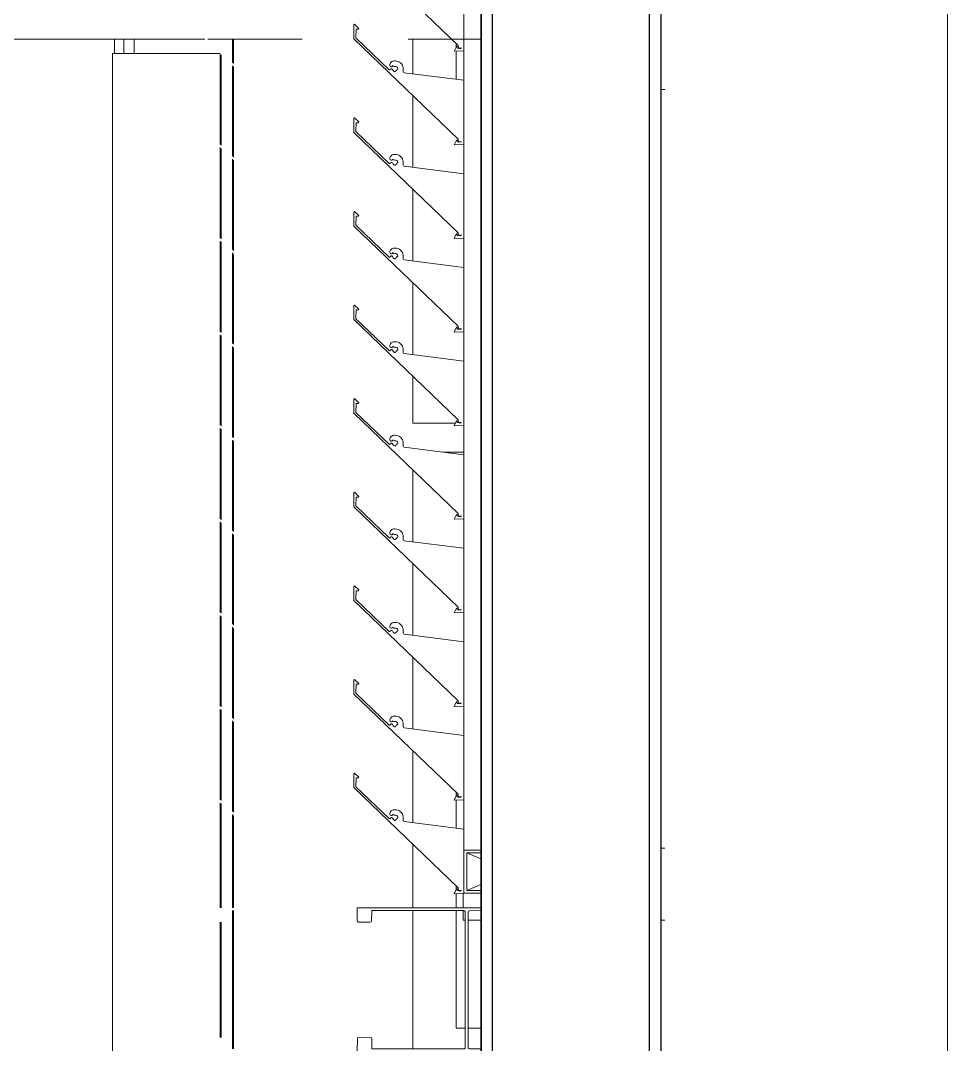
# Model space of a CAD drawing. Header units: millimetres. Extents: x -220592 to 404889, y -217665 to 38245.
# Drawn here: x 27446 to 28089, y -43664 to -42953 of the extents above; entities that cross this region are included whole.
import ezdxf

# ---------------------------------------------------------------- set-up
doc = ezdxf.new("R2010")
doc.units = ezdxf.units.MM
doc.set_wipeout_variables(frame=1)
doc.linetypes.add('XKITLINE00', pattern=[0])
for name, color, linetype in [('000 - 0_HIDE_OBJ_FRAMING_DEF_SUB_1', 7, 'Continuous'), ('000 - STRUCTURE_STEEL_FRAMING_SUB_COLOR_1', 7, 'Continuous'), ('000 - STRUCTURE_STEEL_FRAMING_SUB_COLOR_2', 7, 'Continuous'), ('000 - STRUCTURE_STEEL_FRAMING_WIPEOUT_', 7, 'Continuous')]:
    doc.layers.add(name, color=color, linetype=linetype)
doc.layers.add('Part', color=7, linetype='Continuous', lineweight=0)

# ---------------------------------------------------------------- blocks, each defined once
blk = doc.blocks.new('*A13716')
at = {"layer": 'Part', "color": 7, "linetype": 'XKITLINE00', "lineweight": 0}
for p, q in [((-172.455279, 82.320764), (-172.308652, 82.320764)), ((-171.658652, 82.320764), (-171.163349, 82.320764)), ((-171.163349, 79.570764), (-171.163349, 82.320764)), ((-172.663349, 81.697415), (-172.663349, 82.196167)), ((-172.663349, 81.047415), (-172.663349, 81.546167)), ((-172.663349, 80.397415), (-172.663349, 80.896167)), ((-172.663349, 79.747415), (-172.663349, 80.246167)), ((-172.663349, 79.156204), (-172.663349, 79.596167)), ((-172.663349, 78.176542), (-172.663349, 79.136204)), ((-171.163349, 72.188511), (-171.163349, 79.070764)), ((-172.663349, 77.747415), (-172.663349, 78.156204)), ((-172.663349, 77.097415), (-172.663349, 77.596167)), ((-172.663349, 76.447415), (-172.663349, 76.946167)), ((-172.663349, 75.797415), (-172.663349, 76.296167)), ((-172.663349, 75.147415), (-172.663349, 75.646167)), ((-172.663349, 74.497415), (-172.663349, 74.996167)), ((-172.663349, 73.847415), (-172.663349, 74.346167)), ((-172.663349, 73.197415), (-172.663349, 73.696167)), ((-172.663349, 72.547415), (-172.663349, 73.046167)), ((-172.663349, 72.188511), (-172.663349, 72.396167)), ((-172.663349, 69.947415), (-172.663349, 70.188511)), ((-171.163349, 67.520764), (-171.163349, 70.188511)), ((-172.663349, 69.297415), (-172.663349, 69.796167)), ((-172.663349, 68.647415), (-172.663349, 69.146167)), ((-172.663349, 67.997415), (-172.663349, 68.496167)), ((-172.663349, 67.520764), (-172.663349, 67.846167)), ((-172.663349, 67.520764), (-172.368215, 67.520764)), ((-171.658652, 67.520764), (-171.163349, 67.520764))]:
    blk.add_line(p, q, dxfattribs=at)
blk = doc.blocks.new('*A13720')
at = {"layer": 'Part', "color": 7, "linetype": 'XKITLINE00', "lineweight": 0}
for p, q in [((-172.455279, 97.320764), (-172.308652, 97.320764)), ((-171.658652, 97.320764), (-171.163349, 97.320764)), ((-171.163349, 94.570764), (-171.163349, 97.320764)), ((-172.663349, 96.697415), (-172.663349, 97.196167)), ((-172.663349, 96.047415), (-172.663349, 96.546167)), ((-172.663349, 95.397415), (-172.663349, 95.896167)), ((-172.663349, 94.747415), (-172.663349, 95.246167)), ((-172.663349, 94.156204), (-172.663349, 94.596167)), ((-172.663349, 93.176542), (-172.663349, 94.136204)), ((-171.163349, 87.188511), (-171.163349, 94.070764)), ((-172.663349, 92.747415), (-172.663349, 93.156204)), ((-172.663349, 92.097415), (-172.663349, 92.596167)), ((-172.663349, 91.447415), (-172.663349, 91.946167)), ((-172.663349, 90.797415), (-172.663349, 91.296167)), ((-172.663349, 90.147415), (-172.663349, 90.646167)), ((-172.663349, 89.497415), (-172.663349, 89.996167)), ((-172.663349, 88.847415), (-172.663349, 89.346167)), ((-172.663349, 88.197415), (-172.663349, 88.696167)), ((-172.663349, 87.547415), (-172.663349, 88.046167)), ((-172.663349, 87.188511), (-172.663349, 87.396167)), ((-172.663349, 84.947415), (-172.663349, 85.188511)), ((-171.163349, 82.520764), (-171.163349, 85.188511)), ((-172.663349, 84.297415), (-172.663349, 84.796167)), ((-172.663349, 83.647415), (-172.663349, 84.146167)), ((-172.663349, 82.997415), (-172.663349, 83.496167)), ((-172.663349, 82.520764), (-172.663349, 82.846167)), ((-172.663349, 82.520764), (-172.368215, 82.520764)), ((-171.658652, 82.520764), (-171.163349, 82.520764))]:
    blk.add_line(p, q, dxfattribs=at)
blk = doc.blocks.new('*A13729')
at = {"layer": 'Part', "color": 7, "linetype": 'XKITLINE00', "lineweight": 0}
for p, q in [((-173.072824, 80.089018), (-173.073377, 79.989867)), ((-173.068143, 80.091486), (-173.072824, 80.089018)), ((-173.039494, 80.062598), (-173.068143, 80.091486)), ((-173.058341, 79.996233), (-173.057999, 80.05758)), ((-173.057999, 80.05758), (-173.040579, 80.057677)), ((-173.040579, 80.057677), (-173.039494, 80.062598)), ((-173.073377, 79.989867), (-172.348255, 79.293621)), ((-172.827326, 79.774831), (-173.058341, 79.996233)), ((-172.822163, 79.812893), (-172.822659, 79.805123)), ((-172.822659, 79.805123), (-172.820019, 79.799649)), ((-172.820428, 79.818389), (-172.822163, 79.812893)), ((-172.817674, 79.823452), (-172.820428, 79.818389)), ((-172.820019, 79.799649), (-172.814875, 79.796412)), ((-172.814002, 79.827895), (-172.817674, 79.823452)), ((-172.814875, 79.796412), (-172.808797, 79.7964)), ((-172.809549, 79.831553), (-172.814002, 79.827895)), ((-172.804479, 79.834293), (-172.809549, 79.831553)), ((-172.808797, 79.7964), (-172.803641, 79.799618)), ((-172.798978, 79.836012), (-172.804479, 79.834293)), ((-172.803641, 79.799618), (-172.800699, 79.80509)), ((-172.800699, 79.80509), (-172.798669, 79.800109)), ((-172.79325, 79.836648), (-172.798978, 79.836012)), ((-172.798669, 79.800109), (-172.793858, 79.797702)), ((-172.793858, 79.797702), (-172.78794, 79.798607)), ((-172.786451, 79.836746), (-172.79325, 79.836648)), ((-172.78794, 79.798607), (-172.78144, 79.798263)), ((-172.776238, 79.835961), (-172.786451, 79.836746)), ((-172.78144, 79.798263), (-172.775472, 79.795665)), ((-172.766337, 79.833338), (-172.776238, 79.835961)), ((-172.775472, 79.795665), (-172.77079, 79.791143)), ((-172.77079, 79.791143), (-172.767988, 79.785269)), ((-172.757074, 79.828965), (-172.766337, 79.833338)), ((-172.748758, 79.822986), (-172.757074, 79.828965)), ((-172.741662, 79.8156), (-172.748758, 79.822986)), ((-172.736022, 79.80705), (-172.741662, 79.8156)), ((-172.732024, 79.79762), (-172.736022, 79.80705)), ((-172.729801, 79.787621), (-172.732024, 79.79762)), ((-172.822166, 79.773739), (-172.827326, 79.774831)), ((-172.818512, 79.778366), (-172.822166, 79.773739)), ((-172.814048, 79.78222), (-172.818512, 79.778366)), ((-172.808154, 79.782014), (-172.814048, 79.78222)), ((-172.803971, 79.777857), (-172.808154, 79.782014)), ((-172.800857, 79.770283), (-172.803971, 79.777857)), ((-172.79619, 79.765497), (-172.800857, 79.770283)), ((-172.790114, 79.762707), (-172.79619, 79.765497)), ((-172.783442, 79.762284), (-172.790114, 79.762707)), ((-172.78112, 79.769675), (-172.783442, 79.762284)), ((-172.773955, 79.770619), (-172.78112, 79.769675)), ((-172.767418, 79.778785), (-172.775124, 79.777679)), ((-172.775124, 79.777679), (-172.773955, 79.770619)), ((-172.767988, 79.785269), (-172.767418, 79.778785)), ((-172.730912, 79.767251), (-172.729426, 79.777385)), ((-172.730672, 79.761728), (-172.730912, 79.767251)), ((-172.727536, 79.757177), (-172.730672, 79.761728)), ((-172.729426, 79.777385), (-172.729801, 79.787621)), ((-172.722461, 79.754987), (-172.727536, 79.757177)), ((-172.308455, 79.701957), (-172.722461, 79.754987)), ((-172.308462, 79.256287), (-172.308455, 79.701957)), ((-172.348255, 79.293621), (-172.345358, 79.275078)), ((-172.360613, 79.287152), (-172.376148, 79.253665)), ((-172.376148, 79.253665), (-172.308462, 79.256287)), ((-172.35549, 79.28674), (-172.360613, 79.287152)), ((-172.355361, 79.274549), (-172.35549, 79.28674)), ((-172.355361, 79.274549), (-172.330378, 79.271409)), ((-172.345358, 79.275078), (-172.328342, 79.277982)), ((-172.328342, 79.277982), (-172.330378, 79.271409))]:
    blk.add_line(p, q, dxfattribs=at)
blk = doc.blocks.new('*A13730')
at = {"layer": 'Part', "color": 7, "linetype": 'XKITLINE00', "lineweight": 0}
for p, q in [((-173.072824, 80.739018), (-173.073377, 80.639867)), ((-173.068143, 80.741486), (-173.072824, 80.739018)), ((-173.039494, 80.712598), (-173.068143, 80.741486)), ((-173.058341, 80.646233), (-173.057999, 80.70758)), ((-172.827326, 80.424831), (-173.058341, 80.646233)), ((-173.057999, 80.70758), (-173.040579, 80.707677)), ((-173.040579, 80.707677), (-173.039494, 80.712598)), ((-173.073377, 80.639867), (-172.348255, 79.943621)), ((-172.822163, 80.462893), (-172.822659, 80.455123)), ((-172.822659, 80.455123), (-172.820019, 80.449649)), ((-172.820428, 80.468389), (-172.822163, 80.462893)), ((-172.817674, 80.473452), (-172.820428, 80.468389)), ((-172.820019, 80.449649), (-172.814875, 80.446412)), ((-172.814048, 80.43222), (-172.818512, 80.428366)), ((-172.814002, 80.477895), (-172.817674, 80.473452)), ((-172.814875, 80.446412), (-172.808797, 80.4464)), ((-172.808154, 80.432014), (-172.814048, 80.43222)), ((-172.809549, 80.481553), (-172.814002, 80.477895)), ((-172.804479, 80.484293), (-172.809549, 80.481553)), ((-172.808797, 80.4464), (-172.803641, 80.449618)), ((-172.803971, 80.427857), (-172.808154, 80.432014)), ((-172.798978, 80.486012), (-172.804479, 80.484293)), ((-172.803641, 80.449618), (-172.800699, 80.45509)), ((-172.800699, 80.45509), (-172.798669, 80.450109)), ((-172.79325, 80.486648), (-172.798978, 80.486012)), ((-172.798669, 80.450109), (-172.793858, 80.447702)), ((-172.793858, 80.447702), (-172.78794, 80.448607)), ((-172.786451, 80.486746), (-172.79325, 80.486648)), ((-172.78794, 80.448607), (-172.78144, 80.448263)), ((-172.776238, 80.485961), (-172.786451, 80.486746)), ((-172.78144, 80.448263), (-172.775472, 80.445665)), ((-172.766337, 80.483338), (-172.776238, 80.485961)), ((-172.775472, 80.445665), (-172.77079, 80.441143)), ((-172.77079, 80.441143), (-172.767988, 80.435269)), ((-172.767988, 80.435269), (-172.767418, 80.428785)), ((-172.757074, 80.478965), (-172.766337, 80.483338)), ((-172.748758, 80.472986), (-172.757074, 80.478965)), ((-172.741662, 80.4656), (-172.748758, 80.472986)), ((-172.736022, 80.45705), (-172.741662, 80.4656)), ((-172.732024, 80.44762), (-172.736022, 80.45705)), ((-172.729801, 80.437621), (-172.732024, 80.44762)), ((-172.729426, 80.427385), (-172.729801, 80.437621)), ((-172.822166, 80.423739), (-172.827326, 80.424831)), ((-172.818512, 80.428366), (-172.822166, 80.423739)), ((-172.800857, 80.420283), (-172.803971, 80.427857)), ((-172.79619, 80.415497), (-172.800857, 80.420283)), ((-172.790114, 80.412707), (-172.79619, 80.415497)), ((-172.783442, 80.412284), (-172.790114, 80.412707)), ((-172.78112, 80.419675), (-172.783442, 80.412284)), ((-172.773955, 80.420619), (-172.78112, 80.419675)), ((-172.767418, 80.428785), (-172.775124, 80.427679)), ((-172.775124, 80.427679), (-172.773955, 80.420619)), ((-172.730912, 80.417251), (-172.729426, 80.427385)), ((-172.730672, 80.411728), (-172.730912, 80.417251)), ((-172.727536, 80.407177), (-172.730672, 80.411728)), ((-172.722461, 80.404987), (-172.727536, 80.407177)), ((-172.308455, 80.351957), (-172.722461, 80.404987)), ((-172.308462, 79.906287), (-172.308455, 80.351957)), ((-172.360613, 79.937152), (-172.376148, 79.903665)), ((-172.35549, 79.93674), (-172.360613, 79.937152)), ((-172.355361, 79.924549), (-172.35549, 79.93674)), ((-172.348255, 79.943621), (-172.345358, 79.925078)), ((-172.376148, 79.903665), (-172.308462, 79.906287)), ((-172.355361, 79.924549), (-172.330378, 79.921409)), ((-172.345358, 79.925078), (-172.328342, 79.927982)), ((-172.328342, 79.927982), (-172.330378, 79.921409))]:
    blk.add_line(p, q, dxfattribs=at)
blk = doc.blocks.new('*A13731')
at = {"layer": 'Part', "color": 7, "linetype": 'XKITLINE00', "lineweight": 0}
for p, q in [((-173.072824, 81.389018), (-173.073377, 81.289867)), ((-173.068143, 81.391486), (-173.072824, 81.389018)), ((-173.039494, 81.362598), (-173.068143, 81.391486)), ((-173.058341, 81.296233), (-173.057999, 81.35758)), ((-173.057999, 81.35758), (-173.040579, 81.357677)), ((-173.040579, 81.357677), (-173.039494, 81.362598)), ((-173.073377, 81.289867), (-172.348255, 80.593621)), ((-172.827326, 81.074831), (-173.058341, 81.296233)), ((-172.822166, 81.073739), (-172.827326, 81.074831)), ((-172.822163, 81.112893), (-172.822659, 81.105123)), ((-172.822659, 81.105123), (-172.820019, 81.099649)), ((-172.818512, 81.078366), (-172.822166, 81.073739)), ((-172.820428, 81.118389), (-172.822163, 81.112893)), ((-172.817674, 81.123452), (-172.820428, 81.118389)), ((-172.820019, 81.099649), (-172.814875, 81.096412)), ((-172.814048, 81.08222), (-172.818512, 81.078366)), ((-172.814002, 81.127895), (-172.817674, 81.123452)), ((-172.814875, 81.096412), (-172.808797, 81.0964)), ((-172.808154, 81.082014), (-172.814048, 81.08222)), ((-172.809549, 81.131553), (-172.814002, 81.127895)), ((-172.804479, 81.134293), (-172.809549, 81.131553)), ((-172.808797, 81.0964), (-172.803641, 81.099618)), ((-172.803971, 81.077857), (-172.808154, 81.082014)), ((-172.798978, 81.136012), (-172.804479, 81.134293)), ((-172.800857, 81.070283), (-172.803971, 81.077857)), ((-172.803641, 81.099618), (-172.800699, 81.10509)), ((-172.79619, 81.065497), (-172.800857, 81.070283)), ((-172.800699, 81.10509), (-172.798669, 81.100109)), ((-172.79325, 81.136648), (-172.798978, 81.136012)), ((-172.798669, 81.100109), (-172.793858, 81.097702)), ((-172.793858, 81.097702), (-172.78794, 81.098607)), ((-172.786451, 81.136746), (-172.79325, 81.136648)), ((-172.78794, 81.098607), (-172.78144, 81.098263)), ((-172.776238, 81.135961), (-172.786451, 81.136746)), ((-172.78112, 81.069675), (-172.783442, 81.062284)), ((-172.78144, 81.098263), (-172.775472, 81.095665)), ((-172.773955, 81.070619), (-172.78112, 81.069675)), ((-172.766337, 81.133338), (-172.776238, 81.135961)), ((-172.775472, 81.095665), (-172.77079, 81.091143)), ((-172.767418, 81.078785), (-172.775124, 81.077679)), ((-172.775124, 81.077679), (-172.773955, 81.070619)), ((-172.77079, 81.091143), (-172.767988, 81.085269)), ((-172.767988, 81.085269), (-172.767418, 81.078785)), ((-172.757074, 81.128965), (-172.766337, 81.133338)), ((-172.748758, 81.122986), (-172.757074, 81.128965)), ((-172.741662, 81.1156), (-172.748758, 81.122986)), ((-172.736022, 81.10705), (-172.741662, 81.1156)), ((-172.732024, 81.09762), (-172.736022, 81.10705)), ((-172.729801, 81.087621), (-172.732024, 81.09762)), ((-172.730912, 81.067251), (-172.729426, 81.077385)), ((-172.729426, 81.077385), (-172.729801, 81.087621)), ((-172.790114, 81.062707), (-172.79619, 81.065497)), ((-172.783442, 81.062284), (-172.790114, 81.062707)), ((-172.730672, 81.061728), (-172.730912, 81.067251)), ((-172.727536, 81.057177), (-172.730672, 81.061728)), ((-172.722461, 81.054987), (-172.727536, 81.057177)), ((-172.308455, 81.001957), (-172.722461, 81.054987)), ((-172.308462, 80.556287), (-172.308455, 81.001957)), ((-172.360613, 80.587152), (-172.376148, 80.553665)), ((-172.35549, 80.58674), (-172.360613, 80.587152)), ((-172.355361, 80.574549), (-172.35549, 80.58674)), ((-172.355361, 80.574549), (-172.330378, 80.571409)), ((-172.348255, 80.593621), (-172.345358, 80.575078)), ((-172.345358, 80.575078), (-172.328342, 80.577982)), ((-172.328342, 80.577982), (-172.330378, 80.571409)), ((-172.376148, 80.553665), (-172.308462, 80.556287))]:
    blk.add_line(p, q, dxfattribs=at)
blk = doc.blocks.new('*A13732')
at = {"layer": 'Part', "color": 7, "linetype": 'XKITLINE00', "lineweight": 0}
for p, q in [((-173.072824, 82.039018), (-173.073377, 81.939867)), ((-173.068143, 82.041486), (-173.072824, 82.039018)), ((-173.039494, 82.012598), (-173.068143, 82.041486)), ((-173.058341, 81.946233), (-173.057999, 82.00758)), ((-173.057999, 82.00758), (-173.040579, 82.007677)), ((-173.040579, 82.007677), (-173.039494, 82.012598)), ((-173.073377, 81.939867), (-172.348255, 81.243621)), ((-172.827326, 81.724831), (-173.058341, 81.946233)), ((-172.809549, 81.781553), (-172.814002, 81.777895)), ((-172.804479, 81.784293), (-172.809549, 81.781553)), ((-172.798978, 81.786012), (-172.804479, 81.784293)), ((-172.79325, 81.786648), (-172.798978, 81.786012)), ((-172.786451, 81.786746), (-172.79325, 81.786648)), ((-172.776238, 81.785961), (-172.786451, 81.786746)), ((-172.766337, 81.783338), (-172.776238, 81.785961)), ((-172.757074, 81.778965), (-172.766337, 81.783338)), ((-172.822166, 81.723739), (-172.827326, 81.724831)), ((-172.822163, 81.762893), (-172.822659, 81.755123)), ((-172.822659, 81.755123), (-172.820019, 81.749649)), ((-172.818512, 81.728366), (-172.822166, 81.723739)), ((-172.820428, 81.768389), (-172.822163, 81.762893)), ((-172.817674, 81.773452), (-172.820428, 81.768389)), ((-172.820019, 81.749649), (-172.814875, 81.746412)), ((-172.814048, 81.73222), (-172.818512, 81.728366)), ((-172.814002, 81.777895), (-172.817674, 81.773452)), ((-172.814875, 81.746412), (-172.808797, 81.7464)), ((-172.808154, 81.732014), (-172.814048, 81.73222)), ((-172.808797, 81.7464), (-172.803641, 81.749618)), ((-172.803971, 81.727857), (-172.808154, 81.732014)), ((-172.800857, 81.720283), (-172.803971, 81.727857)), ((-172.803641, 81.749618), (-172.800699, 81.75509)), ((-172.79619, 81.715497), (-172.800857, 81.720283)), ((-172.800699, 81.75509), (-172.798669, 81.750109)), ((-172.798669, 81.750109), (-172.793858, 81.747702)), ((-172.790114, 81.712707), (-172.79619, 81.715497)), ((-172.793858, 81.747702), (-172.78794, 81.748607)), ((-172.783442, 81.712284), (-172.790114, 81.712707)), ((-172.78794, 81.748607), (-172.78144, 81.748263)), ((-172.78112, 81.719675), (-172.783442, 81.712284)), ((-172.78144, 81.748263), (-172.775472, 81.745665)), ((-172.773955, 81.720619), (-172.78112, 81.719675)), ((-172.775472, 81.745665), (-172.77079, 81.741143)), ((-172.767418, 81.728785), (-172.775124, 81.727679)), ((-172.775124, 81.727679), (-172.773955, 81.720619)), ((-172.77079, 81.741143), (-172.767988, 81.735269)), ((-172.767988, 81.735269), (-172.767418, 81.728785)), ((-172.748758, 81.772986), (-172.757074, 81.778965)), ((-172.741662, 81.7656), (-172.748758, 81.772986)), ((-172.736022, 81.75705), (-172.741662, 81.7656)), ((-172.732024, 81.74762), (-172.736022, 81.75705)), ((-172.729801, 81.737621), (-172.732024, 81.74762)), ((-172.730912, 81.717251), (-172.729426, 81.727385)), ((-172.730672, 81.711728), (-172.730912, 81.717251)), ((-172.727536, 81.707177), (-172.730672, 81.711728)), ((-172.729426, 81.727385), (-172.729801, 81.737621)), ((-172.722461, 81.704987), (-172.727536, 81.707177)), ((-172.308455, 81.651957), (-172.722461, 81.704987)), ((-172.308462, 81.206287), (-172.308455, 81.651957)), ((-172.360613, 81.237152), (-172.376148, 81.203665)), ((-172.35549, 81.23674), (-172.360613, 81.237152)), ((-172.355361, 81.224549), (-172.35549, 81.23674)), ((-172.355361, 81.224549), (-172.330378, 81.221409)), ((-172.348255, 81.243621), (-172.345358, 81.225078)), ((-172.345358, 81.225078), (-172.328342, 81.227982)), ((-172.328342, 81.227982), (-172.330378, 81.221409)), ((-172.376148, 81.203665), (-172.308462, 81.206287))]:
    blk.add_line(p, q, dxfattribs=at)
blk = doc.blocks.new('*A13733')
at = {"layer": 'Part', "color": 7, "linetype": 'XKITLINE00', "lineweight": 0}
for p, q in [((-173.072824, 82.689018), (-173.073377, 82.589867)), ((-173.068143, 82.691486), (-173.072824, 82.689018)), ((-173.039494, 82.662598), (-173.068143, 82.691486)), ((-173.058341, 82.596233), (-173.057999, 82.65758)), ((-173.057999, 82.65758), (-173.040579, 82.657677)), ((-173.040579, 82.657677), (-173.039494, 82.662598)), ((-173.073377, 82.589867), (-172.348255, 81.893621)), ((-172.827326, 82.374831), (-173.058341, 82.596233)), ((-172.817674, 82.423452), (-172.820428, 82.418389)), ((-172.814002, 82.427895), (-172.817674, 82.423452)), ((-172.809549, 82.431553), (-172.814002, 82.427895)), ((-172.804479, 82.434293), (-172.809549, 82.431553)), ((-172.798978, 82.436012), (-172.804479, 82.434293)), ((-172.79325, 82.436648), (-172.798978, 82.436012)), ((-172.786451, 82.436746), (-172.79325, 82.436648)), ((-172.776238, 82.435961), (-172.786451, 82.436746)), ((-172.766337, 82.433338), (-172.776238, 82.435961)), ((-172.757074, 82.428965), (-172.766337, 82.433338)), ((-172.748758, 82.422986), (-172.757074, 82.428965)), ((-172.741662, 82.4156), (-172.748758, 82.422986)), ((-172.822166, 82.373739), (-172.827326, 82.374831)), ((-172.822163, 82.412893), (-172.822659, 82.405123)), ((-172.822659, 82.405123), (-172.820019, 82.399649)), ((-172.818512, 82.378366), (-172.822166, 82.373739)), ((-172.820428, 82.418389), (-172.822163, 82.412893)), ((-172.820019, 82.399649), (-172.814875, 82.396412)), ((-172.814048, 82.38222), (-172.818512, 82.378366)), ((-172.814875, 82.396412), (-172.808797, 82.3964)), ((-172.808154, 82.382014), (-172.814048, 82.38222)), ((-172.808797, 82.3964), (-172.803641, 82.399618)), ((-172.803971, 82.377857), (-172.808154, 82.382014)), ((-172.800857, 82.370283), (-172.803971, 82.377857)), ((-172.803641, 82.399618), (-172.800699, 82.40509)), ((-172.79619, 82.365497), (-172.800857, 82.370283)), ((-172.800699, 82.40509), (-172.798669, 82.400109)), ((-172.798669, 82.400109), (-172.793858, 82.397702)), ((-172.790114, 82.362707), (-172.79619, 82.365497)), ((-172.793858, 82.397702), (-172.78794, 82.398607)), ((-172.783442, 82.362284), (-172.790114, 82.362707)), ((-172.78794, 82.398607), (-172.78144, 82.398263)), ((-172.78112, 82.369675), (-172.783442, 82.362284)), ((-172.78144, 82.398263), (-172.775472, 82.395665)), ((-172.773955, 82.370619), (-172.78112, 82.369675)), ((-172.775472, 82.395665), (-172.77079, 82.391143)), ((-172.767418, 82.378785), (-172.775124, 82.377679)), ((-172.775124, 82.377679), (-172.773955, 82.370619)), ((-172.77079, 82.391143), (-172.767988, 82.385269)), ((-172.767988, 82.385269), (-172.767418, 82.378785)), ((-172.736022, 82.40705), (-172.741662, 82.4156)), ((-172.732024, 82.39762), (-172.736022, 82.40705)), ((-172.729801, 82.387621), (-172.732024, 82.39762)), ((-172.730912, 82.367251), (-172.729426, 82.377385)), ((-172.730672, 82.361728), (-172.730912, 82.367251)), ((-172.727536, 82.357177), (-172.730672, 82.361728)), ((-172.729426, 82.377385), (-172.729801, 82.387621)), ((-172.722461, 82.354987), (-172.727536, 82.357177)), ((-172.308455, 82.301957), (-172.722461, 82.354987)), ((-172.308462, 81.856287), (-172.308455, 82.301957)), ((-172.360613, 81.887152), (-172.376148, 81.853665)), ((-172.376148, 81.853665), (-172.308462, 81.856287)), ((-172.35549, 81.88674), (-172.360613, 81.887152)), ((-172.355361, 81.874549), (-172.35549, 81.88674)), ((-172.355361, 81.874549), (-172.330378, 81.871409)), ((-172.348255, 81.893621), (-172.345358, 81.875078)), ((-172.345358, 81.875078), (-172.328342, 81.877982)), ((-172.328342, 81.877982), (-172.330378, 81.871409))]:
    blk.add_line(p, q, dxfattribs=at)
blk = doc.blocks.new('*A13734')
at = {"layer": 'Part', "color": 7, "linetype": 'XKITLINE00', "lineweight": 0}
for p, q in [((-173.072824, 83.339018), (-173.073377, 83.239867)), ((-173.068143, 83.341486), (-173.072824, 83.339018)), ((-173.039494, 83.312598), (-173.068143, 83.341486)), ((-173.058341, 83.246233), (-173.057999, 83.30758)), ((-173.057999, 83.30758), (-173.040579, 83.307677)), ((-173.040579, 83.307677), (-173.039494, 83.312598)), ((-173.073377, 83.239867), (-172.348255, 82.543621)), ((-172.827326, 83.024831), (-173.058341, 83.246233)), ((-172.822163, 83.062893), (-172.822659, 83.055123)), ((-172.820428, 83.068389), (-172.822163, 83.062893)), ((-172.817674, 83.073452), (-172.820428, 83.068389)), ((-172.814002, 83.077895), (-172.817674, 83.073452)), ((-172.809549, 83.081553), (-172.814002, 83.077895)), ((-172.804479, 83.084293), (-172.809549, 83.081553)), ((-172.798978, 83.086012), (-172.804479, 83.084293)), ((-172.79325, 83.086648), (-172.798978, 83.086012)), ((-172.786451, 83.086746), (-172.79325, 83.086648)), ((-172.776238, 83.085961), (-172.786451, 83.086746)), ((-172.766337, 83.083338), (-172.776238, 83.085961)), ((-172.757074, 83.078965), (-172.766337, 83.083338)), ((-172.748758, 83.072986), (-172.757074, 83.078965)), ((-172.741662, 83.0656), (-172.748758, 83.072986)), ((-172.736022, 83.05705), (-172.741662, 83.0656)), ((-172.822166, 83.023739), (-172.827326, 83.024831)), ((-172.822659, 83.055123), (-172.820019, 83.049649)), ((-172.818512, 83.028366), (-172.822166, 83.023739)), ((-172.820019, 83.049649), (-172.814875, 83.046412)), ((-172.814048, 83.03222), (-172.818512, 83.028366)), ((-172.814875, 83.046412), (-172.808797, 83.0464)), ((-172.808154, 83.032014), (-172.814048, 83.03222)), ((-172.808797, 83.0464), (-172.803641, 83.049618)), ((-172.803971, 83.027857), (-172.808154, 83.032014)), ((-172.800857, 83.020283), (-172.803971, 83.027857)), ((-172.803641, 83.049618), (-172.800699, 83.05509)), ((-172.79619, 83.015497), (-172.800857, 83.020283)), ((-172.800699, 83.05509), (-172.798669, 83.050109)), ((-172.798669, 83.050109), (-172.793858, 83.047702)), ((-172.790114, 83.012707), (-172.79619, 83.015497)), ((-172.793858, 83.047702), (-172.78794, 83.048607)), ((-172.783442, 83.012284), (-172.790114, 83.012707)), ((-172.78794, 83.048607), (-172.78144, 83.048263)), ((-172.78112, 83.019675), (-172.783442, 83.012284)), ((-172.78144, 83.048263), (-172.775472, 83.045665)), ((-172.773955, 83.020619), (-172.78112, 83.019675)), ((-172.775472, 83.045665), (-172.77079, 83.041143)), ((-172.767418, 83.028785), (-172.775124, 83.027679)), ((-172.775124, 83.027679), (-172.773955, 83.020619)), ((-172.77079, 83.041143), (-172.767988, 83.035269)), ((-172.767988, 83.035269), (-172.767418, 83.028785)), ((-172.732024, 83.04762), (-172.736022, 83.05705)), ((-172.729801, 83.037621), (-172.732024, 83.04762)), ((-172.730912, 83.017251), (-172.729426, 83.027385)), ((-172.730672, 83.011728), (-172.730912, 83.017251)), ((-172.727536, 83.007177), (-172.730672, 83.011728)), ((-172.729426, 83.027385), (-172.729801, 83.037621)), ((-172.722461, 83.004987), (-172.727536, 83.007177)), ((-172.308455, 82.951957), (-172.722461, 83.004987)), ((-172.308462, 82.506287), (-172.308455, 82.951957)), ((-172.360613, 82.537152), (-172.376148, 82.503665)), ((-172.376148, 82.503665), (-172.308462, 82.506287)), ((-172.35549, 82.53674), (-172.360613, 82.537152)), ((-172.355361, 82.524549), (-172.35549, 82.53674)), ((-172.355361, 82.524549), (-172.330378, 82.521409)), ((-172.348255, 82.543621), (-172.345358, 82.525078)), ((-172.345358, 82.525078), (-172.328342, 82.527982)), ((-172.328342, 82.527982), (-172.330378, 82.521409))]:
    blk.add_line(p, q, dxfattribs=at)
blk = doc.blocks.new('*A13735')
at = {"layer": 'Part', "color": 7, "linetype": 'XKITLINE00', "lineweight": 0}
for p, q in [((-173.072824, 83.989018), (-173.073377, 83.889867)), ((-173.068143, 83.991486), (-173.072824, 83.989018)), ((-173.039494, 83.962598), (-173.068143, 83.991486)), ((-173.058341, 83.896233), (-173.057999, 83.95758)), ((-173.057999, 83.95758), (-173.040579, 83.957677)), ((-173.040579, 83.957677), (-173.039494, 83.962598)), ((-173.073377, 83.889867), (-172.348255, 83.193621)), ((-172.827326, 83.674831), (-173.058341, 83.896233)), ((-172.822163, 83.712893), (-172.822659, 83.705123)), ((-172.822659, 83.705123), (-172.820019, 83.699649)), ((-172.820428, 83.718389), (-172.822163, 83.712893)), ((-172.817674, 83.723452), (-172.820428, 83.718389)), ((-172.814002, 83.727895), (-172.817674, 83.723452)), ((-172.809549, 83.731553), (-172.814002, 83.727895)), ((-172.804479, 83.734293), (-172.809549, 83.731553)), ((-172.798978, 83.736012), (-172.804479, 83.734293)), ((-172.803641, 83.699618), (-172.800699, 83.70509)), ((-172.800699, 83.70509), (-172.798669, 83.700109)), ((-172.79325, 83.736648), (-172.798978, 83.736012)), ((-172.786451, 83.736746), (-172.79325, 83.736648)), ((-172.776238, 83.735961), (-172.786451, 83.736746)), ((-172.766337, 83.733338), (-172.776238, 83.735961)), ((-172.757074, 83.728965), (-172.766337, 83.733338)), ((-172.748758, 83.722986), (-172.757074, 83.728965)), ((-172.741662, 83.7156), (-172.748758, 83.722986)), ((-172.736022, 83.70705), (-172.741662, 83.7156)), ((-172.732024, 83.69762), (-172.736022, 83.70705)), ((-172.822166, 83.673739), (-172.827326, 83.674831)), ((-172.818512, 83.678366), (-172.822166, 83.673739)), ((-172.820019, 83.699649), (-172.814875, 83.696412)), ((-172.814048, 83.68222), (-172.818512, 83.678366)), ((-172.814875, 83.696412), (-172.808797, 83.6964)), ((-172.808154, 83.682014), (-172.814048, 83.68222)), ((-172.808797, 83.6964), (-172.803641, 83.699618)), ((-172.803971, 83.677857), (-172.808154, 83.682014)), ((-172.800857, 83.670283), (-172.803971, 83.677857)), ((-172.79619, 83.665497), (-172.800857, 83.670283)), ((-172.798669, 83.700109), (-172.793858, 83.697702)), ((-172.790114, 83.662707), (-172.79619, 83.665497)), ((-172.793858, 83.697702), (-172.78794, 83.698607)), ((-172.783442, 83.662284), (-172.790114, 83.662707)), ((-172.78794, 83.698607), (-172.78144, 83.698263)), ((-172.78112, 83.669675), (-172.783442, 83.662284)), ((-172.78144, 83.698263), (-172.775472, 83.695665)), ((-172.773955, 83.670619), (-172.78112, 83.669675)), ((-172.775472, 83.695665), (-172.77079, 83.691143)), ((-172.767418, 83.678785), (-172.775124, 83.677679)), ((-172.775124, 83.677679), (-172.773955, 83.670619)), ((-172.77079, 83.691143), (-172.767988, 83.685269)), ((-172.767988, 83.685269), (-172.767418, 83.678785)), ((-172.729801, 83.687621), (-172.732024, 83.69762)), ((-172.730912, 83.667251), (-172.729426, 83.677385)), ((-172.730672, 83.661728), (-172.730912, 83.667251)), ((-172.727536, 83.657177), (-172.730672, 83.661728)), ((-172.729426, 83.677385), (-172.729801, 83.687621)), ((-172.722461, 83.654987), (-172.727536, 83.657177)), ((-172.308455, 83.601957), (-172.722461, 83.654987)), ((-172.308462, 83.156287), (-172.308455, 83.601957)), ((-172.360613, 83.187152), (-172.376148, 83.153665)), ((-172.376148, 83.153665), (-172.308462, 83.156287)), ((-172.35549, 83.18674), (-172.360613, 83.187152)), ((-172.355361, 83.174549), (-172.35549, 83.18674)), ((-172.355361, 83.174549), (-172.330378, 83.171409)), ((-172.348255, 83.193621), (-172.345358, 83.175078)), ((-172.345358, 83.175078), (-172.328342, 83.177982)), ((-172.328342, 83.177982), (-172.330378, 83.171409))]:
    blk.add_line(p, q, dxfattribs=at)
blk = doc.blocks.new('*A13736')
at = {"layer": 'Part', "color": 7, "linetype": 'XKITLINE00', "lineweight": 0}
for p, q in [((-173.072824, 84.639018), (-173.073377, 84.539867)), ((-173.068143, 84.641486), (-173.072824, 84.639018)), ((-173.039494, 84.612598), (-173.068143, 84.641486)), ((-173.058341, 84.546233), (-173.057999, 84.60758)), ((-173.057999, 84.60758), (-173.040579, 84.607677)), ((-173.040579, 84.607677), (-173.039494, 84.612598)), ((-173.073377, 84.539867), (-172.348255, 83.843621)), ((-172.827326, 84.324831), (-173.058341, 84.546233)), ((-172.822163, 84.362893), (-172.822659, 84.355123)), ((-172.822659, 84.355123), (-172.820019, 84.349649)), ((-172.820428, 84.368389), (-172.822163, 84.362893)), ((-172.817674, 84.373452), (-172.820428, 84.368389)), ((-172.820019, 84.349649), (-172.814875, 84.346412)), ((-172.814002, 84.377895), (-172.817674, 84.373452)), ((-172.814875, 84.346412), (-172.808797, 84.3464)), ((-172.809549, 84.381553), (-172.814002, 84.377895)), ((-172.804479, 84.384293), (-172.809549, 84.381553)), ((-172.808797, 84.3464), (-172.803641, 84.349618)), ((-172.798978, 84.386012), (-172.804479, 84.384293)), ((-172.803641, 84.349618), (-172.800699, 84.35509)), ((-172.800699, 84.35509), (-172.798669, 84.350109)), ((-172.79325, 84.386648), (-172.798978, 84.386012)), ((-172.798669, 84.350109), (-172.793858, 84.347702)), ((-172.793858, 84.347702), (-172.78794, 84.348607)), ((-172.786451, 84.386746), (-172.79325, 84.386648)), ((-172.78794, 84.348607), (-172.78144, 84.348263)), ((-172.776238, 84.385961), (-172.786451, 84.386746)), ((-172.78144, 84.348263), (-172.775472, 84.345665)), ((-172.766337, 84.383338), (-172.776238, 84.385961)), ((-172.775472, 84.345665), (-172.77079, 84.341143)), ((-172.77079, 84.341143), (-172.767988, 84.335269)), ((-172.757074, 84.378965), (-172.766337, 84.383338)), ((-172.748758, 84.372986), (-172.757074, 84.378965)), ((-172.741662, 84.3656), (-172.748758, 84.372986)), ((-172.736022, 84.35705), (-172.741662, 84.3656)), ((-172.732024, 84.34762), (-172.736022, 84.35705)), ((-172.729801, 84.337621), (-172.732024, 84.34762)), ((-172.822166, 84.323739), (-172.827326, 84.324831)), ((-172.818512, 84.328366), (-172.822166, 84.323739)), ((-172.814048, 84.33222), (-172.818512, 84.328366)), ((-172.808154, 84.332014), (-172.814048, 84.33222)), ((-172.803971, 84.327857), (-172.808154, 84.332014)), ((-172.800857, 84.320283), (-172.803971, 84.327857)), ((-172.79619, 84.315497), (-172.800857, 84.320283)), ((-172.790114, 84.312707), (-172.79619, 84.315497)), ((-172.783442, 84.312284), (-172.790114, 84.312707)), ((-172.78112, 84.319675), (-172.783442, 84.312284)), ((-172.773955, 84.320619), (-172.78112, 84.319675)), ((-172.767418, 84.328785), (-172.775124, 84.327679)), ((-172.775124, 84.327679), (-172.773955, 84.320619)), ((-172.767988, 84.335269), (-172.767418, 84.328785)), ((-172.730912, 84.317251), (-172.729426, 84.327385)), ((-172.730672, 84.311728), (-172.730912, 84.317251)), ((-172.727536, 84.307177), (-172.730672, 84.311728)), ((-172.729426, 84.327385), (-172.729801, 84.337621)), ((-172.722461, 84.304987), (-172.727536, 84.307177)), ((-172.308455, 84.251957), (-172.722461, 84.304987)), ((-172.308462, 83.806287), (-172.308455, 84.251957)), ((-172.348255, 83.843621), (-172.345358, 83.825078)), ((-172.360613, 83.837152), (-172.376148, 83.803665)), ((-172.376148, 83.803665), (-172.308462, 83.806287)), ((-172.35549, 83.83674), (-172.360613, 83.837152)), ((-172.355361, 83.824549), (-172.35549, 83.83674)), ((-172.355361, 83.824549), (-172.330378, 83.821409)), ((-172.345358, 83.825078), (-172.328342, 83.827982)), ((-172.328342, 83.827982), (-172.330378, 83.821409))]:
    blk.add_line(p, q, dxfattribs=at)
blk = doc.blocks.new('*A13737')
at = {"layer": 'Part', "color": 7, "linetype": 'XKITLINE00', "lineweight": 0}
for p, q in [((-173.072824, 85.289018), (-173.073377, 85.189867)), ((-173.068143, 85.291486), (-173.072824, 85.289018)), ((-173.039494, 85.262598), (-173.068143, 85.291486)), ((-173.058341, 85.196233), (-173.057999, 85.25758)), ((-172.827326, 84.974831), (-173.058341, 85.196233)), ((-173.057999, 85.25758), (-173.040579, 85.257677)), ((-173.040579, 85.257677), (-173.039494, 85.262598)), ((-173.073377, 85.189867), (-172.348255, 84.493621)), ((-172.822163, 85.012893), (-172.822659, 85.005123)), ((-172.822659, 85.005123), (-172.820019, 84.999649)), ((-172.820428, 85.018389), (-172.822163, 85.012893)), ((-172.817674, 85.023452), (-172.820428, 85.018389)), ((-172.820019, 84.999649), (-172.814875, 84.996412)), ((-172.814048, 84.98222), (-172.818512, 84.978366)), ((-172.814002, 85.027895), (-172.817674, 85.023452)), ((-172.814875, 84.996412), (-172.808797, 84.9964)), ((-172.808154, 84.982014), (-172.814048, 84.98222)), ((-172.809549, 85.031553), (-172.814002, 85.027895)), ((-172.804479, 85.034293), (-172.809549, 85.031553)), ((-172.808797, 84.9964), (-172.803641, 84.999618)), ((-172.803971, 84.977857), (-172.808154, 84.982014)), ((-172.798978, 85.036012), (-172.804479, 85.034293)), ((-172.803641, 84.999618), (-172.800699, 85.00509)), ((-172.800699, 85.00509), (-172.798669, 85.000109)), ((-172.79325, 85.036648), (-172.798978, 85.036012)), ((-172.798669, 85.000109), (-172.793858, 84.997702)), ((-172.793858, 84.997702), (-172.78794, 84.998607)), ((-172.786451, 85.036746), (-172.79325, 85.036648)), ((-172.78794, 84.998607), (-172.78144, 84.998263)), ((-172.776238, 85.035961), (-172.786451, 85.036746)), ((-172.78144, 84.998263), (-172.775472, 84.995665)), ((-172.766337, 85.033338), (-172.776238, 85.035961)), ((-172.775472, 84.995665), (-172.77079, 84.991143)), ((-172.77079, 84.991143), (-172.767988, 84.985269)), ((-172.767988, 84.985269), (-172.767418, 84.978785)), ((-172.757074, 85.028965), (-172.766337, 85.033338)), ((-172.748758, 85.022986), (-172.757074, 85.028965)), ((-172.741662, 85.0156), (-172.748758, 85.022986)), ((-172.736022, 85.00705), (-172.741662, 85.0156)), ((-172.732024, 84.99762), (-172.736022, 85.00705)), ((-172.729801, 84.987621), (-172.732024, 84.99762)), ((-172.729426, 84.977385), (-172.729801, 84.987621)), ((-172.822166, 84.973739), (-172.827326, 84.974831)), ((-172.818512, 84.978366), (-172.822166, 84.973739)), ((-172.800857, 84.970283), (-172.803971, 84.977857)), ((-172.79619, 84.965497), (-172.800857, 84.970283)), ((-172.790114, 84.962707), (-172.79619, 84.965497)), ((-172.783442, 84.962284), (-172.790114, 84.962707)), ((-172.78112, 84.969675), (-172.783442, 84.962284)), ((-172.773955, 84.970619), (-172.78112, 84.969675)), ((-172.767418, 84.978785), (-172.775124, 84.977679)), ((-172.775124, 84.977679), (-172.773955, 84.970619)), ((-172.730912, 84.967251), (-172.729426, 84.977385)), ((-172.730672, 84.961728), (-172.730912, 84.967251)), ((-172.727536, 84.957177), (-172.730672, 84.961728)), ((-172.722461, 84.954987), (-172.727536, 84.957177)), ((-172.308455, 84.901957), (-172.722461, 84.954987)), ((-172.308462, 84.456287), (-172.308455, 84.901957)), ((-172.360613, 84.487152), (-172.376148, 84.453665)), ((-172.35549, 84.48674), (-172.360613, 84.487152)), ((-172.355361, 84.474549), (-172.35549, 84.48674)), ((-172.348255, 84.493621), (-172.345358, 84.475078)), ((-172.376148, 84.453665), (-172.308462, 84.456287)), ((-172.355361, 84.474549), (-172.330378, 84.471409)), ((-172.345358, 84.475078), (-172.328342, 84.477982)), ((-172.328342, 84.477982), (-172.330378, 84.471409))]:
    blk.add_line(p, q, dxfattribs=at)
blk = doc.blocks.new('*A13738')
at = {"layer": 'Part', "color": 7, "linetype": 'XKITLINE00', "lineweight": 0}
for p, q in [((-173.072824, 85.939018), (-173.073377, 85.839867)), ((-173.068143, 85.941486), (-173.072824, 85.939018)), ((-173.039494, 85.912598), (-173.068143, 85.941486)), ((-173.058341, 85.846233), (-173.057999, 85.90758)), ((-173.057999, 85.90758), (-173.040579, 85.907677)), ((-173.040579, 85.907677), (-173.039494, 85.912598)), ((-173.073377, 85.839867), (-172.348255, 85.143621)), ((-172.827326, 85.624831), (-173.058341, 85.846233)), ((-172.822166, 85.623739), (-172.827326, 85.624831)), ((-172.822163, 85.662893), (-172.822659, 85.655123)), ((-172.822659, 85.655123), (-172.820019, 85.649649)), ((-172.818512, 85.628366), (-172.822166, 85.623739)), ((-172.820428, 85.668389), (-172.822163, 85.662893)), ((-172.817674, 85.673452), (-172.820428, 85.668389)), ((-172.820019, 85.649649), (-172.814875, 85.646412)), ((-172.814048, 85.63222), (-172.818512, 85.628366)), ((-172.814002, 85.677895), (-172.817674, 85.673452)), ((-172.814875, 85.646412), (-172.808797, 85.6464)), ((-172.808154, 85.632014), (-172.814048, 85.63222)), ((-172.809549, 85.681553), (-172.814002, 85.677895)), ((-172.804479, 85.684293), (-172.809549, 85.681553)), ((-172.808797, 85.6464), (-172.803641, 85.649618)), ((-172.803971, 85.627857), (-172.808154, 85.632014)), ((-172.798978, 85.686012), (-172.804479, 85.684293)), ((-172.800857, 85.620283), (-172.803971, 85.627857)), ((-172.803641, 85.649618), (-172.800699, 85.65509)), ((-172.800699, 85.65509), (-172.798669, 85.650109)), ((-172.79325, 85.686648), (-172.798978, 85.686012)), ((-172.798669, 85.650109), (-172.793858, 85.647702)), ((-172.793858, 85.647702), (-172.78794, 85.648607)), ((-172.786451, 85.686746), (-172.79325, 85.686648)), ((-172.78794, 85.648607), (-172.78144, 85.648263)), ((-172.776238, 85.685961), (-172.786451, 85.686746)), ((-172.78144, 85.648263), (-172.775472, 85.645665)), ((-172.766337, 85.683338), (-172.776238, 85.685961)), ((-172.775472, 85.645665), (-172.77079, 85.641143)), ((-172.767418, 85.628785), (-172.775124, 85.627679)), ((-172.775124, 85.627679), (-172.773955, 85.620619)), ((-172.77079, 85.641143), (-172.767988, 85.635269)), ((-172.767988, 85.635269), (-172.767418, 85.628785)), ((-172.757074, 85.678965), (-172.766337, 85.683338)), ((-172.748758, 85.672986), (-172.757074, 85.678965)), ((-172.741662, 85.6656), (-172.748758, 85.672986)), ((-172.736022, 85.65705), (-172.741662, 85.6656)), ((-172.732024, 85.64762), (-172.736022, 85.65705)), ((-172.729801, 85.637621), (-172.732024, 85.64762)), ((-172.730912, 85.617251), (-172.729426, 85.627385)), ((-172.729426, 85.627385), (-172.729801, 85.637621)), ((-172.79619, 85.615497), (-172.800857, 85.620283)), ((-172.790114, 85.612707), (-172.79619, 85.615497)), ((-172.783442, 85.612284), (-172.790114, 85.612707)), ((-172.78112, 85.619675), (-172.783442, 85.612284)), ((-172.773955, 85.620619), (-172.78112, 85.619675)), ((-172.730672, 85.611728), (-172.730912, 85.617251)), ((-172.727536, 85.607177), (-172.730672, 85.611728)), ((-172.722461, 85.604987), (-172.727536, 85.607177)), ((-172.308455, 85.551957), (-172.722461, 85.604987)), ((-172.308462, 85.106287), (-172.308455, 85.551957)), ((-172.360613, 85.137152), (-172.376148, 85.103665)), ((-172.35549, 85.13674), (-172.360613, 85.137152)), ((-172.355361, 85.124549), (-172.35549, 85.13674)), ((-172.355361, 85.124549), (-172.330378, 85.121409)), ((-172.348255, 85.143621), (-172.345358, 85.125078)), ((-172.345358, 85.125078), (-172.328342, 85.127982)), ((-172.328342, 85.127982), (-172.330378, 85.121409)), ((-172.376148, 85.103665), (-172.308462, 85.106287))]:
    blk.add_line(p, q, dxfattribs=at)
blk = doc.blocks.new('*A13751')
at = {"layer": 'Part', "color": 7, "linetype": 'XKITLINE00', "lineweight": 0}
for p, q in [((-172.308652, 79.256275), (-172.308652, 79.556275)), ((-171.658652, 79.556275), (-172.308652, 79.556275)), ((-172.288652, 79.276275), (-171.678652, 79.536275)), ((-172.288652, 79.536275), (-171.678652, 79.276275)), ((-172.288652, 79.276275), (-172.288652, 79.536275)), ((-172.288652, 79.536275), (-171.678652, 79.536275)), ((-171.678652, 79.536275), (-171.678652, 79.276275)), ((-171.658652, 79.256275), (-171.658652, 79.556275)), ((-172.308652, 79.256275), (-171.658652, 79.256275)), ((-171.678652, 79.276275), (-172.288652, 79.276275))]:
    blk.add_line(p, q, dxfattribs=at)
blk = doc.blocks.new('*A13753')
at = {"layer": 'Part', "color": 7, "linetype": 'XKITLINE00', "lineweight": 0}
for p, q in [((-172.308652, 92.701982), (-172.308652, 92.756161)), ((-171.658652, 79.556275), (-171.658652, 92.756161)), ((-172.308652, 92.051982), (-172.308652, 92.256279)), ((-172.308652, 91.401982), (-172.308652, 91.606279)), ((-172.308652, 90.751982), (-172.308652, 90.956279)), ((-172.308652, 90.101982), (-172.308652, 90.306279)), ((-172.308652, 89.451982), (-172.308652, 89.656279)), ((-172.308652, 88.801982), (-172.308652, 89.006279)), ((-172.308652, 88.151982), (-172.308652, 88.356279)), ((-172.308652, 87.501982), (-172.308652, 87.706279)), ((-172.308652, 86.851982), (-172.308652, 87.056279)), ((-172.308652, 86.201982), (-172.308652, 86.406279)), ((-172.308652, 85.551982), (-172.308652, 85.756279)), ((-172.308652, 84.901982), (-172.308652, 85.106279)), ((-172.308652, 84.251982), (-172.308652, 84.456279)), ((-172.308652, 83.601982), (-172.308652, 83.806279)), ((-172.308652, 82.951982), (-172.308652, 83.156279)), ((-172.308652, 82.301982), (-172.308652, 82.506279)), ((-172.308652, 81.651982), (-172.308652, 81.856279)), ((-172.308652, 81.001982), (-172.308652, 81.206279)), ((-172.308652, 80.351982), (-172.308652, 80.556279)), ((-172.308652, 79.701982), (-172.308652, 79.906279))]:
    blk.add_line(p, q, dxfattribs=at)
blk = doc.blocks.new('*A13754')
at = {"layer": 'Part', "color": 7, "linetype": 'XKITLINE00', "lineweight": 0}
for p, q in [((-171.153365, 87.538471), (-170.913334, 87.538471)), ((-171.153365, 84.838471), (-171.153365, 87.538471)), ((-170.913334, 84.838471), (-171.153365, 84.838471))]:
    blk.add_line(p, q, dxfattribs=at)
blk = doc.blocks.new('*A13755')
at = {"layer": 'Part', "color": 7, "linetype": 'XKITLINE00', "lineweight": 0}
for p, q in [((-171.658652, 79.570764), (-170.913364, 79.570764)), ((-172.313349, 79.156266), (-172.313349, 79.256097)), ((-172.313349, 79.070764), (-172.313349, 79.136266)), ((-172.313349, 79.070764), (-172.299853, 79.070764)), ((-172.27914, 79.070764), (-170.913364, 79.070764))]:
    blk.add_line(p, q, dxfattribs=at)
blk = doc.blocks.new('*A13760')
at = {"layer": 'Part', "color": 7, "linetype": 'XKITLINE00', "lineweight": 0}
for p, q in [((-171.658652, 80.320764), (-171.163349, 80.320764)), ((-171.163349, 79.570764), (-171.163349, 80.320764)), ((-172.363349, 79.931254), (-172.363349, 79.958114)), ((-172.363349, 79.708988), (-172.363349, 79.90416)), ((-172.363349, 79.281254), (-172.363349, 79.308114)), ((-172.363349, 79.156257), (-172.363349, 79.25416)), ((-172.363349, 78.320764), (-172.363349, 79.136257)), ((-171.163349, 78.320764), (-171.163349, 79.070764)), ((-172.363349, 78.320764), (-172.299118, 78.320764)), ((-172.279009, 78.320764), (-171.163349, 78.320764))]:
    blk.add_line(p, q, dxfattribs=at)
blk = doc.blocks.new('*A13761')
at = {"layer": 'Part', "color": 7, "linetype": 'XKITLINE00', "lineweight": 0}
for p, q in [((-172.363349, 85.131254), (-172.363349, 85.158114)), ((-171.163349, 85.188511), (-171.163349, 84.520764)), ((-172.363349, 84.908988), (-172.363349, 85.10416)), ((-171.163349, 84.520764), (-171.658652, 84.520764))]:
    blk.add_line(p, q, dxfattribs=at)
blk = doc.blocks.new('*A13828')
at = {"layer": 'Part', "color": 7, "linetype": 'XKITLINE00', "lineweight": 0}
for p, q in [((-171.639199, 79.406383), (-171.659199, 79.40638)), ((-171.659199, 79.40638), (-171.659155, 79.15638)), ((-171.639914, 79.142556), (-171.639199, 79.406383)), ((-171.659155, 79.15638), (-173.049155, 79.156137)), ((-173.049155, 79.156137), (-173.049139, 79.066137)), ((-172.9499, 79.062328), (-172.949152, 79.136155)), ((-172.949152, 79.136155), (-172.309152, 79.136266)), ((-172.309152, 79.136266), (-172.303596, 79.134582)), ((-172.303596, 79.134582), (-172.299912, 79.130095)), ((-172.299912, 79.130095), (-172.298986, 78.186268)), ((-172.27915, 79.126272), (-172.277465, 79.131828)), ((-172.278986, 78.186272), (-172.27915, 79.126272)), ((-172.277465, 79.131828), (-172.272978, 79.135511)), ((-172.272978, 79.135511), (-171.649152, 79.136381)), ((-171.649152, 79.136381), (-171.643596, 79.138068)), ((-171.643596, 79.138068), (-171.639914, 79.142556)), ((-173.049139, 79.066137), (-173.047453, 79.060582)), ((-173.047453, 79.060582), (-173.042965, 79.056899)), ((-173.042965, 79.056899), (-172.959138, 79.056153)), ((-172.959138, 79.056153), (-172.953582, 79.057839)), ((-172.953582, 79.057839), (-172.9499, 79.062328)), ((-173.048236, 78.249964), (-173.04898, 78.156137)), ((-173.044553, 78.254453), (-173.048236, 78.249964)), ((-173.038998, 78.256139), (-173.044553, 78.254453)), ((-172.955171, 78.255392), (-173.038998, 78.256139)), ((-172.950682, 78.25171), (-172.955171, 78.255392)), ((-172.948996, 78.246155), (-172.950682, 78.25171)), ((-172.948984, 78.176155), (-172.948996, 78.246155)), ((-173.04898, 78.156137), (-171.658981, 78.15638)), ((-172.305157, 78.177028), (-172.948984, 78.176155)), ((-172.30067, 78.180712), (-172.305157, 78.177028)), ((-172.298986, 78.186268), (-172.30067, 78.180712)), ((-172.278224, 78.182445), (-172.278986, 78.186272)), ((-172.27454, 78.177958), (-172.278224, 78.182445)), ((-172.268984, 78.176273), (-172.27454, 78.177958)), ((-171.645157, 78.175621), (-172.268984, 78.176273)), ((-171.658981, 78.15638), (-171.658937, 77.90638)), ((-171.640669, 78.171939), (-171.645157, 78.175621)), ((-171.638982, 78.166383), (-171.640669, 78.171939)), ((-171.638937, 77.906383), (-171.638982, 78.166383)), ((-171.658937, 77.90638), (-171.638937, 77.906383))]:
    blk.add_line(p, q, dxfattribs=at)
blk = doc.blocks.new('*A13531')
at = {"layer": '000 - 0_HIDE_OBJ_FRAMING_DEF_SUB_1', "color": 7, "linetype": 'XKITLINE00', "lineweight": 0}
for p, q in [((-170.913334, 67.570805), (-170.913334, 99.680387)), ((-167.913334, 70.570805), (-167.913334, 99.420018))]:
    blk.add_line(p, q, dxfattribs=at)
blk = doc.blocks.new('*A13820')
at = {"layer": '000 - 0_HIDE_OBJ_FRAMING_DEF_SUB_1', "color": 7, "linetype": 'XKITLINE00', "lineweight": 0}
for p, q in [((-184.211249, 85.188511), (-173.071965, 85.188511)), ((-173.050284, 85.188511), (-172.395007, 85.188511)), ((-171.658652, 85.188511), (-171.153365, 85.188511))]:
    blk.add_line(p, q, dxfattribs=at)
blk = doc.blocks.new('*A13719')
at = {"layer": '000 - 0_HIDE_OBJ_FRAMING_DEF_SUB_1', "color": 7, "linetype": 'XKITLINE00', "lineweight": 0}
for p, q in [((-173.697937, 85.088511), (-173.697937, 85.188511)), ((-173.633058, 85.088511), (-173.633058, 85.188511)), ((-173.562852, 85.088511), (-173.562852, 85.188511)), ((-172.87913, 85.024479), (-172.87913, 85.188511)), ((-172.873025, 85.018628), (-172.873025, 85.188511)), ((-173.713199, 72.288511), (-173.713199, 85.088511)), ((-173.713199, 85.088511), (-172.967818, 85.088511)), ((-172.964598, 84.456391), (-172.964598, 85.08542)), ((-172.958493, 84.45054), (-172.958493, 85.079558)), ((-172.87913, 84.374479), (-172.87913, 85.003355)), ((-172.873025, 84.368628), (-172.873025, 84.997493)), ((-172.964598, 83.806391), (-172.964598, 84.43542)), ((-172.958493, 83.80054), (-172.958493, 84.429558)), ((-172.87913, 83.724479), (-172.87913, 84.353355)), ((-172.873025, 83.718628), (-172.873025, 84.347493)), ((-172.964598, 83.156391), (-172.964598, 83.78542)), ((-172.958493, 83.15054), (-172.958493, 83.779558)), ((-172.87913, 83.074479), (-172.87913, 83.703355)), ((-172.873025, 83.068628), (-172.873025, 83.697493)), ((-172.964598, 82.506391), (-172.964598, 83.13542)), ((-172.958493, 82.50054), (-172.958493, 83.129558)), ((-172.87913, 82.424479), (-172.87913, 83.053355)), ((-172.873025, 82.418628), (-172.873025, 83.047493)), ((-172.964598, 81.856391), (-172.964598, 82.48542)), ((-172.958493, 81.85054), (-172.958493, 82.479558)), ((-172.87913, 81.774479), (-172.87913, 82.403355)), ((-172.873025, 81.768628), (-172.873025, 82.397493)), ((-172.964598, 81.206391), (-172.964598, 81.83542)), ((-172.958493, 81.20054), (-172.958493, 81.829558)), ((-172.87913, 81.124479), (-172.87913, 81.753355)), ((-172.873025, 81.118628), (-172.873025, 81.747493)), ((-172.964598, 80.556391), (-172.964598, 81.18542)), ((-172.958493, 80.55054), (-172.958493, 81.179558)), ((-172.87913, 80.474479), (-172.87913, 81.103355)), ((-172.873025, 80.468628), (-172.873025, 81.097493)), ((-172.964598, 79.906391), (-172.964598, 80.53542)), ((-172.958493, 79.90054), (-172.958493, 80.529558)), ((-172.87913, 79.824479), (-172.87913, 80.453355)), ((-172.873025, 79.818628), (-172.873025, 80.447493)), ((-172.964598, 79.156152), (-172.964598, 79.88542)), ((-172.958493, 79.156153), (-172.958493, 79.879558)), ((-172.87913, 79.156167), (-172.87913, 79.803355)), ((-172.873025, 79.156168), (-172.873025, 79.797493)), ((-172.87913, 78.176249), (-172.87913, 79.136167)), ((-172.873025, 78.176258), (-172.873025, 79.136168)), ((-172.964598, 78.255476), (-172.964598, 79.056201)), ((-172.958493, 78.255422), (-172.958493, 79.056147)), ((-172.964598, 77.906391), (-172.964598, 78.156152)), ((-172.958493, 77.90054), (-172.958493, 78.156153)), ((-172.87913, 77.824479), (-172.87913, 78.156167)), ((-172.873025, 77.818628), (-172.873025, 78.156168)), ((-172.964598, 77.256391), (-172.964598, 77.88542)), ((-172.958493, 77.25054), (-172.958493, 77.879558)), ((-172.87913, 77.174479), (-172.87913, 77.803355)), ((-172.873025, 77.168628), (-172.873025, 77.797493)), ((-172.964598, 76.606391), (-172.964598, 77.23542)), ((-172.958493, 76.60054), (-172.958493, 77.229558)), ((-172.87913, 76.524479), (-172.87913, 77.153355)), ((-172.873025, 76.518628), (-172.873025, 77.147493)), ((-172.964598, 75.956391), (-172.964598, 76.58542)), ((-172.958493, 75.95054), (-172.958493, 76.579558)), ((-172.87913, 75.874479), (-172.87913, 76.503355)), ((-172.873025, 75.868628), (-172.873025, 76.497493)), ((-172.964598, 75.306391), (-172.964598, 75.93542)), ((-172.958493, 75.30054), (-172.958493, 75.929558)), ((-172.87913, 75.224479), (-172.87913, 75.853355)), ((-172.873025, 75.218628), (-172.873025, 75.847493)), ((-172.964598, 74.656391), (-172.964598, 75.28542)), ((-172.958493, 74.65054), (-172.958493, 75.279558)), ((-172.87913, 74.574479), (-172.87913, 75.203355)), ((-172.873025, 74.568628), (-172.873025, 75.197493)), ((-172.964598, 74.006391), (-172.964598, 74.63542)), ((-172.958493, 74.00054), (-172.958493, 74.629558)), ((-172.87913, 73.924479), (-172.87913, 74.553355)), ((-172.873025, 73.918628), (-172.873025, 74.547493)), ((-172.964598, 73.356391), (-172.964598, 73.98542)), ((-172.958493, 73.35054), (-172.958493, 73.979558)), ((-172.87913, 73.274479), (-172.87913, 73.903355)), ((-172.873025, 73.268628), (-172.873025, 73.897493)), ((-172.964598, 72.706391), (-172.964598, 73.33542)), ((-172.958493, 72.70054), (-172.958493, 73.329558)), ((-172.87913, 72.624479), (-172.87913, 73.253355)), ((-172.873025, 72.618628), (-172.873025, 73.247493)), ((-172.964598, 72.288511), (-172.964598, 72.68542)), ((-172.958493, 72.288511), (-172.958493, 72.679558)), ((-172.87913, 72.188511), (-172.87913, 72.603355)), ((-172.873025, 72.188511), (-172.873025, 72.597493)), ((-172.958493, 72.288511), (-173.713199, 72.288511)), ((-173.697937, 72.188511), (-173.697937, 72.288511)), ((-173.633058, 72.188511), (-173.633058, 72.288511)), ((-173.562852, 72.188511), (-173.562852, 72.288511))]:
    blk.add_line(p, q, dxfattribs=at)
blk = doc.blocks.new('W-1-PP18-ST_20260402-011103_LOWER_PL')
at = {"layer": '000 - 0_HIDE_OBJ_FRAMING_DEF_SUB_1', "color": 7, "lineweight": 0, "xscale": 100, "yscale": 100, "zscale": 100}
for name in ['*A13531', '*A13820', '*A13719']:
    blk.add_blockref(name, (17759.3349, -35779.0805), dxfattribs=at)
blk = doc.blocks.new('*U17510')
at = {"color": 7}
blk.add_wipeout([(0, 0), (0, 125), (3075, 125), (3075, 0)], dxfattribs=at).dxf.layer = '000 - STRUCTURE_STEEL_FRAMING_WIPEOUT_'
at = {"layer": '000 - STRUCTURE_STEEL_FRAMING_SUB_COLOR_1', "color": 7}
for points in [[(0, 125), (0, 117), (3075, 117), (3075, 125)], [(0, 0), (0, 8), (3075, 8), (3075, 0)]]:
    blk.add_lwpolyline(points, close=True, dxfattribs=at)
at = {"layer": '000 - STRUCTURE_STEEL_FRAMING_SUB_COLOR_2', "color": 7}
blk.add_lwpolyline([(0, 0), (0, 125), (3075, 125), (3075, 0)], close=True, dxfattribs=at)
blk = doc.blocks.new('W-1-PP18-ST_20260402-014810LOPL_MAIN_ST')
at = {"color": 7, "rotation": 90}
blk.add_blockref('*U17510', (769, -28922), dxfattribs=at)

msp = doc.modelspace()

# ---------------------------------------------------------------- block references
at = {"color": 7, "lineweight": 0, "xscale": 100, "yscale": 100, "zscale": 100}
for name in ['*A13720', '*A13753', '*A13754', '*A13738', '*A13737', '*A13761', '*A13736', '*A13735', '*A13734', '*A13733', '*A13716', '*A13732', '*A13731', '*A13730', '*A13760', '*A13729', '*A13755', '*A13751', '*A13828']:
    msp.add_blockref(name, (44984.4833, -51484.8507), dxfattribs=at)

# ---------------------------------------------------------------- next in the draw order: block references
at = {"layer": 'Defpoints', "color": 7}
msp.add_blockref('W-1-PP18-ST_20260402-011103_LOWER_PL', (27121.4984, -15705.7702), dxfattribs=at)

# ---------------------------------------------------------------- next in the draw order: block references
msp.add_blockref('W-1-PP18-ST_20260402-014810LOPL_MAIN_ST', (27121.4984, -15705.7702), dxfattribs=at)

doc.saveas('drawing.dxf')
